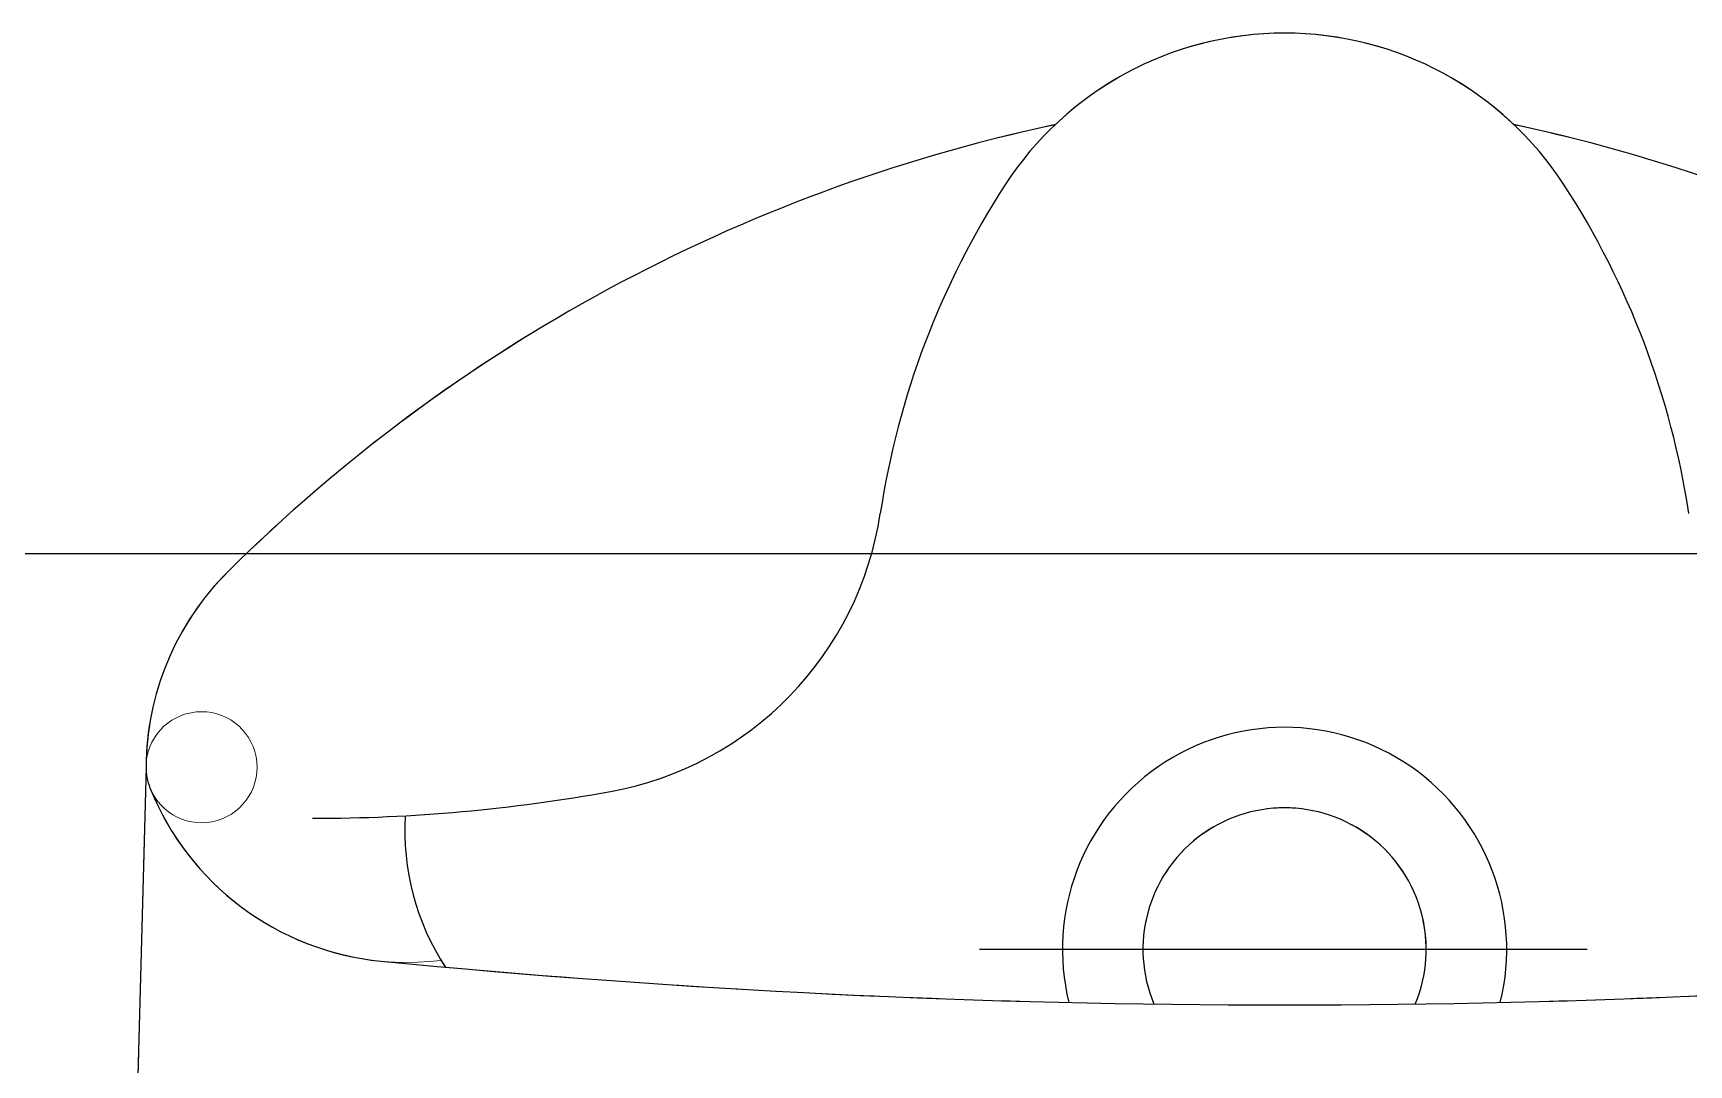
# Model space of a CAD drawing. Header units: millimetres. Extents: x 2148 to 2681, y 758 to 986.
# Drawn here: x 2192.5921 to 2192.7909, y 881.3112 to 881.435 of the extents above; entities that cross this region are included whole.
import ezdxf

# ---------------------------------------------------------------- set-up
doc = ezdxf.new("R2010")
doc.units = ezdxf.units.MM
doc.linetypes.add('CENTER2', pattern=[28.575000000000003, 19.05, -3.175, 3.175, -3.175])
for name, color, linetype in [('0.1', 193, 'Continuous'), ('0.4', 121, 'Continuous'), ('S_GRID LINES', 252, 'Continuous')]:
    doc.layers.add(name, color=color, linetype=linetype)

msp = doc.modelspace()

# ---------------------------------------------------------------- linework, layer by layer
at = {"layer": '0.1'}
for p, q in [((2192.605691055529, 881.3469312109079, -1.522735120270907e-08), (2192.602423037354, 881.2250162032284, -1.522468692941778e-08)), ((2192.605691055529, 881.3469312109079, -1.522735120270907e-08), (2192.602423037354, 881.2250162032284, -1.522468692941778e-08)), ((2192.605691055529, 881.3469312109079, -1.522735120270907e-08), (2192.602423037354, 881.2250162032284, -1.522468692941778e-08)), ((2192.605691055529, 881.3469312109079, -1.522735120270907e-08), (2192.602423037354, 881.2250162032284, -1.522468692941778e-08)), ((2192.605691055529, 881.3469312109079, -1.522735120270907e-08), (2192.602423037354, 881.2250162032284, -1.522468692941778e-08)), ((2192.605691055529, 881.3469312109079, -1.522735120270907e-08), (2192.602423037354, 881.2250162032284, -1.522468692941778e-08)), ((2192.605691055529, 881.3469312109079, -1.522735120270907e-08), (2192.602423037354, 881.2250162032284, -1.522468692941778e-08)), ((2192.605691055529, 881.3469312109079, -1.522735120270907e-08), (2192.602423037354, 881.2250162032284, -1.522468692941778e-08)), ((2192.605691055529, 881.3469312109079, -1.522735120270907e-08), (2192.602423037354, 881.2250162032284, -1.522468692941778e-08)), ((2192.605691055529, 881.3469312109079, -1.522735120270907e-08), (2192.602423037354, 881.2250162032284, -1.522468692941778e-08)), ((2192.778682548344, 881.3250159532178, -1.536802388341731e-08), (2192.705750547139, 881.3250159532178, -1.530871675360835e-08)), ((2192.778682548344, 881.3250159532178, -1.536802388341731e-08), (2192.705750547139, 881.3250159532178, -1.530871675360835e-08)), ((2192.778682548344, 881.3250159532178, -1.536802388341731e-08), (2192.705750547139, 881.3250159532178, -1.530871675360835e-08)), ((2192.778682548344, 881.3250159532178, -1.536802388341731e-08), (2192.705750547139, 881.3250159532178, -1.530871675360835e-08)), ((2192.778682548344, 881.3250159532178, -1.536802388341731e-08), (2192.705750547139, 881.3250159532178, -1.530871675360835e-08)), ((2192.778682548344, 881.3250159532178, -1.536802388341731e-08), (2192.705750547139, 881.3250159532178, -1.530871675360835e-08)), ((2192.778682548344, 881.3250159532178, -1.536802388341731e-08), (2192.705750547139, 881.3250159532178, -1.530871675360835e-08)), ((2192.778682548344, 881.3250159532178, -1.536802388341731e-08), (2192.705750547139, 881.3250159532178, -1.530871675360835e-08)), ((2192.778682548344, 881.3250159532178, -1.536802388341731e-08), (2192.705750547139, 881.3250159532178, -1.530871675360835e-08)), ((2192.778682548344, 881.3250159532178, -1.536802388341731e-08), (2192.705750547139, 881.3250159532178, -1.530871675360835e-08))]:
    msp.add_line(p, q, dxfattribs=at)
for centre, radius, start, end in [((2192.7423567436, 881.3950157782087, 1.767813281836418e-06), 0.03999989999899999, 32.95790810857712, 147.0420918914229), ((2192.7423567436, 881.3950157782087, 1.767813281836418e-06), 0.03999989999899999, 32.95790810857712, 147.0420918914229), ((2192.7423567436, 881.3950157782087, 1.767813281836418e-06), 0.03999989999899999, 32.95790810857712, 147.0420918914229), ((2192.7423567436, 881.3950157782087, 1.767813281836418e-06), 0.03999989999899999, 32.95790810857712, 147.0420918914229), ((2192.7423567436, 881.3950157782087, 1.767813281836418e-06), 0.03999989999899999, 32.95790810857712, 147.0420918914229), ((2192.7423567436, 881.3950157782087, 1.767813281836418e-06), 0.03999989999899999, 32.95790810857712, 147.0420918914229), ((2192.7423567436, 881.3950157782087, 1.767813281836418e-06), 0.03999989999899999, 32.95790810857712, 147.0420918914229), ((2192.7423567436, 881.3950157782087, 1.767813281836418e-06), 0.03999989999899999, 32.95790810857712, 147.0420918914229), ((2192.7423567436, 881.3950157782087, 1.767813281836418e-06), 0.03999989999899999, 32.95790810857712, 147.0420918914229), ((2192.7423567436, 881.3950157782087, 1.767813281836418e-06), 0.03999989999899999, 32.95790810857712, 147.0420918914229), ((2192.756380120957, 881.2283819953293, 1.767813281836419e-06), 0.1999994999949999, 102.1429334334428, 134.7601460619182), ((2192.756380120957, 881.2283819953293, 1.767813281836419e-06), 0.1999994999949999, 102.1429334334428, 134.7601460619182), ((2192.756380120957, 881.2283819953293, 1.767813281836419e-06), 0.1999994999949999, 102.1429334334428, 134.7601460619182), ((2192.756380120957, 881.2283819953293, 1.767813281836419e-06), 0.1999994999949999, 102.1429334334428, 134.7601460619182), ((2192.756380120957, 881.2283819953293, 1.767813281836419e-06), 0.1999994999949999, 102.1429334334428, 134.7601460619182), ((2192.756380120957, 881.2283819953293, 1.767813281836419e-06), 0.1999994999949999, 102.1429334334428, 134.7601460619182), ((2192.756380120957, 881.2283819953293, 1.767813281836419e-06), 0.1999994999949999, 102.1429334334428, 134.7601460619182), ((2192.756380120957, 881.2283819953293, 1.767813281836419e-06), 0.1999994999949999, 102.1429334334428, 134.7601460619182), ((2192.756380120957, 881.2283819953293, 1.767813281836419e-06), 0.1999994999949999, 102.1429334334428, 134.7601460619182), ((2192.756380120957, 881.2283819953293, 1.767813281836419e-06), 0.1999994999949999, 102.1429334334428, 134.7601460619182), ((2192.7423567436, 881.2935568916288, 1.767813281836419e-06), 0.1333329999966708, 101.9264656363215, 102.1429334334428), ((2192.7423567436, 881.2935568916288, 1.767813281836419e-06), 0.1333329999966708, 101.9264656363215, 102.1429334334428), ((2192.7423567436, 881.2935568916288, 1.767813281836419e-06), 0.1333329999966708, 101.9264656363215, 102.1429334334428), ((2192.7423567436, 881.2935568916288, 1.767813281836419e-06), 0.1333329999966708, 101.9264656363215, 102.1429334334428), ((2192.7423567436, 881.2935568916288, 1.767813281836419e-06), 0.1333329999966708, 101.9264656363215, 102.1429334334428), ((2192.7423567436, 881.2935568916288, 1.767813281836419e-06), 0.1333329999966708, 101.9264656363215, 102.1429334334428), ((2192.7423567436, 881.2935568916288, 1.767813281836419e-06), 0.1333329999966708, 101.9264656363215, 102.1429334334428), ((2192.7423567436, 881.2935568916288, 1.767813281836419e-06), 0.1333329999966708, 101.9264656363215, 102.1429334334428), ((2192.7423567436, 881.2935568916288, 1.767813281836419e-06), 0.1333329999966708, 101.9264656363215, 102.1429334334428), ((2192.7423567436, 881.2935568916288, 1.767813281836419e-06), 0.1333329999966708, 101.9264656363215, 102.1429334334428), ((2192.7423567436, 881.2935568916288, 1.767813281836419e-06), 0.1333329999966708, 77.85706656655718, 78.07353436367852), ((2192.7423567436, 881.2935568916288, 1.767813281836419e-06), 0.1333329999966708, 77.85706656655718, 78.07353436367852), ((2192.7423567436, 881.2935568916288, 1.767813281836419e-06), 0.1333329999966708, 77.85706656655718, 78.07353436367852), ((2192.7423567436, 881.2935568916288, 1.767813281836419e-06), 0.1333329999966708, 77.85706656655718, 78.07353436367852), ((2192.7423567436, 881.2935568916288, 1.767813281836419e-06), 0.1333329999966708, 77.85706656655718, 78.07353436367852), ((2192.7423567436, 881.2935568916288, 1.767813281836419e-06), 0.1333329999966708, 77.85706656655718, 78.07353436367852), ((2192.7423567436, 881.2935568916288, 1.767813281836419e-06), 0.1333329999966708, 77.85706656655718, 78.07353436367852), ((2192.7423567436, 881.2935568916288, 1.767813281836419e-06), 0.1333329999966708, 77.85706656655718, 78.07353436367852), ((2192.7423567436, 881.2935568916288, 1.767813281836419e-06), 0.1333329999966708, 77.85706656655718, 78.07353436367852), ((2192.7423567436, 881.2935568916288, 1.767813281836419e-06), 0.1333329999966708, 77.85706656655718, 78.07353436367852), ((2192.728333366229, 881.2283819953293, 1.767813281836419e-06), 0.1999994999949999, 45.23985393808178, 77.85706656655718), ((2192.728333366229, 881.2283819953293, 1.767813281836419e-06), 0.1999994999949999, 45.23985393808178, 77.85706656655718), ((2192.728333366229, 881.2283819953293, 1.767813281836419e-06), 0.1999994999949999, 45.23985393808178, 77.85706656655718), ((2192.728333366229, 881.2283819953293, 1.767813281836419e-06), 0.1999994999949999, 45.23985393808178, 77.85706656655718), ((2192.728333366229, 881.2283819953293, 1.767813281836419e-06), 0.1999994999949999, 45.23985393808178, 77.85706656655718), ((2192.728333366229, 881.2283819953293, 1.767813281836419e-06), 0.1999994999949999, 45.23985393808178, 77.85706656655718), ((2192.728333366229, 881.2283819953293, 1.767813281836419e-06), 0.1999994999949999, 45.23985393808178, 77.85706656655718), ((2192.728333366229, 881.2283819953293, 1.767813281836419e-06), 0.1999994999949999, 45.23985393808178, 77.85706656655718), ((2192.728333366229, 881.2283819953293, 1.767813281836419e-06), 0.1999994999949999, 45.23985393808178, 77.85706656655718), ((2192.728333366229, 881.2283819953293, 1.767813281836419e-06), 0.1999994999949999, 45.23985393808178, 77.85706656655718), ((2192.792700845117, 881.3623744938953, 1.767813281836419e-06), 0.09999974999749997, 147.0420918914229, 171.3901035833377), ((2192.792700845117, 881.3623744938953, 1.767813281836419e-06), 0.09999974999749997, 147.0420918914229, 171.3901035833377), ((2192.792700845117, 881.3623744938953, 1.767813281836419e-06), 0.09999974999749997, 147.0420918914229, 171.3901035833377), ((2192.792700845117, 881.3623744938953, 1.767813281836419e-06), 0.09999974999749997, 147.0420918914229, 171.3901035833377), ((2192.792700845117, 881.3623744938953, 1.767813281836419e-06), 0.09999974999749997, 147.0420918914229, 171.3901035833377), ((2192.792700845117, 881.3623744938953, 1.767813281836419e-06), 0.09999974999749997, 147.0420918914229, 171.3901035833377), ((2192.792700845117, 881.3623744938953, 1.767813281836419e-06), 0.09999974999749997, 147.0420918914229, 171.3901035833377), ((2192.792700845117, 881.3623744938953, 1.767813281836419e-06), 0.09999974999749997, 147.0420918914229, 171.3901035833377), ((2192.792700845117, 881.3623744938953, 1.767813281836419e-06), 0.09999974999749997, 147.0420918914229, 171.3901035833377), ((2192.792700845117, 881.3623744938953, 1.767813281836419e-06), 0.09999974999749997, 147.0420918914229, 171.3901035833377), ((2192.692012642069, 881.3623744938958, 1.767813281836418e-06), 0.09999974999749997, 8.609896416662309, 32.95790810857712), ((2192.692012642069, 881.3623744938958, 1.767813281836418e-06), 0.09999974999749997, 8.609896416662309, 32.95790810857712), ((2192.692012642069, 881.3623744938958, 1.767813281836418e-06), 0.09999974999749997, 8.609896416662309, 32.95790810857712), ((2192.692012642069, 881.3623744938958, 1.767813281836418e-06), 0.09999974999749997, 8.609896416662309, 32.95790810857712), ((2192.692012642069, 881.3623744938958, 1.767813281836418e-06), 0.09999974999749997, 8.609896416662309, 32.95790810857712), ((2192.692012642069, 881.3623744938958, 1.767813281836418e-06), 0.09999974999749997, 8.609896416662309, 32.95790810857712), ((2192.692012642069, 881.3623744938958, 1.767813281836418e-06), 0.09999974999749997, 8.609896416662309, 32.95790810857712), ((2192.692012642069, 881.3623744938958, 1.767813281836418e-06), 0.09999974999749997, 8.609896416662309, 32.95790810857712), ((2192.692012642069, 881.3623744938958, 1.767813281836418e-06), 0.09999974999749997, 8.609896416662309, 32.95790810857712), ((2192.692012642069, 881.3623744938958, 1.767813281836418e-06), 0.09999974999749997, 8.609896416662309, 32.95790810857712), ((2192.654278915894, 881.3833332989158, 1.767813281836419e-06), 0.03999989999899999, 280.2928170142474, 351.3901035833377), ((2192.654278915894, 881.3833332989158, 1.767813281836419e-06), 0.03999989999899999, 280.2928170142474, 351.3901035833377), ((2192.654278915894, 881.3833332989158, 1.767813281836419e-06), 0.03999989999899999, 280.2928170142474, 351.3901035833377), ((2192.654278915894, 881.3833332989158, 1.767813281836419e-06), 0.03999989999899999, 280.2928170142474, 351.3901035833377), ((2192.654278915894, 881.3833332989158, 1.767813281836419e-06), 0.03999989999899999, 280.2928170142474, 351.3901035833377), ((2192.654278915894, 881.3833332989158, 1.767813281836419e-06), 0.03999989999899999, 280.2928170142474, 351.3901035833377), ((2192.654278915894, 881.3833332989158, 1.767813281836419e-06), 0.03999989999899999, 280.2928170142474, 351.3901035833377), ((2192.654278915894, 881.3833332989158, 1.767813281836419e-06), 0.03999989999899999, 280.2928170142474, 351.3901035833377), ((2192.654278915894, 881.3833332989158, 1.767813281836419e-06), 0.03999989999899999, 280.2928170142474, 351.3901035833377), ((2192.654278915894, 881.3833332989158, 1.767813281836419e-06), 0.03999989999899999, 280.2928170142474, 351.3901035833377), ((2192.639023668593, 881.3467251488031, 1.767813281836419e-06), 0.03333324999916666, 134.7601460619182, 180), ((2192.639023668593, 881.3467251488031, 1.767813281836419e-06), 0.03333324999916666, 134.7601460619182, 180), ((2192.639023668593, 881.3467251488031, 1.767813281836419e-06), 0.03333324999916666, 134.7601460619182, 180), ((2192.639023668593, 881.3467251488031, 1.767813281836419e-06), 0.03333324999916666, 134.7601460619182, 180), ((2192.639023668593, 881.3467251488031, 1.767813281836419e-06), 0.03333324999916666, 134.7601460619182, 180), ((2192.639023668593, 881.3467251488031, 1.767813281836419e-06), 0.03333324999916666, 134.7601460619182, 180), ((2192.639023668593, 881.3467251488031, 1.767813281836419e-06), 0.03333324999916666, 134.7601460619182, 180), ((2192.639023668593, 881.3467251488031, 1.767813281836419e-06), 0.03333324999916666, 134.7601460619182, 180), ((2192.639023668593, 881.3467251488031, 1.767813281836419e-06), 0.03333324999916666, 134.7601460619182, 180), ((2192.639023668593, 881.3467251488031, 1.767813281836419e-06), 0.03333324999916666, 134.7601460619182, 180), ((2192.7423567436, 881.325015953218, 1.767813281836418e-06), 0.02666659999933333, 346.1859408485906, 193.8140591514094), ((2192.7423567436, 881.325015953218, 1.767813281836418e-06), 0.02666659999933333, 346.1859408485906, 193.8140591514094), ((2192.7423567436, 881.325015953218, 1.767813281836418e-06), 0.02666659999933333, 346.1859408485906, 193.8140591514094), ((2192.7423567436, 881.325015953218, 1.767813281836418e-06), 0.02666659999933333, 346.1859408485906, 193.8140591514094), ((2192.7423567436, 881.325015953218, 1.767813281836418e-06), 0.02666659999933333, 346.1859408485906, 193.8140591514094), ((2192.7423567436, 881.325015953218, 1.767813281836418e-06), 0.02666659999933333, 346.1859408485906, 193.8140591514094), ((2192.7423567436, 881.325015953218, 1.767813281836418e-06), 0.02666659999933333, 346.1859408485906, 193.8140591514094), ((2192.7423567436, 881.325015953218, 1.767813281836418e-06), 0.02666659999933333, 346.1859408485906, 193.8140591514094), ((2192.7423567436, 881.325015953218, 1.767813281836418e-06), 0.02666659999933333, 346.1859408485906, 193.8140591514094), ((2192.7423567436, 881.325015953218, 1.767813281836418e-06), 0.02666659999933333, 346.1859408485906, 193.8140591514094), ((2192.612357578148, 881.3468899984869, 1.767813281836419e-06), 0.006666649999833332, 179.645802206505, 201.7947486951711), ((2192.612357578148, 881.3468899984869, 1.767813281836419e-06), 0.006666649999833332, 179.645802206505, 201.7947486951711), ((2192.612357578148, 881.3468899984869, 1.767813281836419e-06), 0.006666649999833332, 179.645802206505, 201.7947486951711), ((2192.612357578148, 881.3468899984869, 1.767813281836419e-06), 0.006666649999833332, 179.645802206505, 201.7947486951711), ((2192.612357578148, 881.3468899984869, 1.767813281836419e-06), 0.006666649999833332, 179.645802206505, 201.7947486951711), ((2192.612357578148, 881.3468899984869, 1.767813281836419e-06), 0.006666649999833332, 179.645802206505, 201.7947486951711), ((2192.612357578148, 881.3468899984869, 1.767813281836419e-06), 0.006666649999833332, 179.645802206505, 201.7947486951711), ((2192.612357578148, 881.3468899984869, 1.767813281836419e-06), 0.006666649999833332, 179.645802206505, 201.7947486951711), ((2192.612357578148, 881.3468899984869, 1.767813281836419e-06), 0.006666649999833332, 179.645802206505, 201.7947486951711), ((2192.612357578148, 881.3468899984869, 1.767813281836419e-06), 0.006666649999833332, 179.645802206505, 201.7947486951711), ((2192.637118045832, 881.3567908466786, 1.767813281836418e-06), 0.03333324999916666, 201.7947486951711, 264.4420803729362), ((2192.637118045832, 881.3567908466786, 1.767813281836418e-06), 0.03333324999916666, 201.7947486951711, 264.4420803729362), ((2192.637118045832, 881.3567908466786, 1.767813281836418e-06), 0.03333324999916666, 201.7947486951711, 264.4420803729362), ((2192.637118045832, 881.3567908466786, 1.767813281836418e-06), 0.03333324999916666, 201.7947486951711, 264.4420803729362), ((2192.637118045832, 881.3567908466786, 1.767813281836418e-06), 0.03333324999916666, 201.7947486951711, 264.4420803729362), ((2192.637118045832, 881.3567908466786, 1.767813281836418e-06), 0.03333324999916666, 201.7947486951711, 264.4420803729362), ((2192.637118045832, 881.3567908466786, 1.767813281836418e-06), 0.03333324999916666, 201.7947486951711, 264.4420803729362), ((2192.637118045832, 881.3567908466786, 1.767813281836418e-06), 0.03333324999916666, 201.7947486951711, 264.4420803729362), ((2192.637118045832, 881.3567908466786, 1.767813281836418e-06), 0.03333324999916666, 201.7947486951711, 264.4420803729362), ((2192.637118045832, 881.3567908466786, 1.767813281836418e-06), 0.03333324999916666, 201.7947486951711, 264.4420803729362), ((2192.625690368596, 881.5407580967145, 1.767813281836419e-06), 0.1999994999949999, 270, 280.2928170142474), ((2192.625690368596, 881.5407580967145, 1.767813281836419e-06), 0.1999994999949999, 270, 280.2928170142474), ((2192.625690368596, 881.5407580967145, 1.767813281836419e-06), 0.1999994999949999, 270, 280.2928170142474), ((2192.625690368596, 881.5407580967145, 1.767813281836419e-06), 0.1999994999949999, 270, 280.2928170142474), ((2192.625690368596, 881.5407580967145, 1.767813281836419e-06), 0.1999994999949999, 270, 280.2928170142474), ((2192.625690368596, 881.5407580967145, 1.767813281836419e-06), 0.1999994999949999, 270, 280.2928170142474), ((2192.625690368596, 881.5407580967145, 1.767813281836419e-06), 0.1999994999949999, 270, 280.2928170142474), ((2192.625690368596, 881.5407580967145, 1.767813281836419e-06), 0.1999994999949999, 270, 280.2928170142474), ((2192.625690368596, 881.5407580967145, 1.767813281836419e-06), 0.1999994999949999, 270, 280.2928170142474), ((2192.625690368596, 881.5407580967145, 1.767813281836419e-06), 0.1999994999949999, 270, 280.2928170142474), ((2192.666749919032, 881.3392880844036, 1.767813281836419e-06), 0.02999992499924999, 176.5994620843722, 213.1383205242396), ((2192.666749919032, 881.3392880844036, 1.767813281836419e-06), 0.02999992499924999, 176.5994620843722, 213.1383205242396), ((2192.666749919032, 881.3392880844036, 1.767813281836419e-06), 0.02999992499924999, 176.5994620843722, 213.1383205242396), ((2192.666749919032, 881.3392880844036, 1.767813281836419e-06), 0.02999992499924999, 176.5994620843722, 213.1383205242396), ((2192.666749919032, 881.3392880844036, 1.767813281836419e-06), 0.02999992499924999, 176.5994620843722, 213.1383205242396), ((2192.666749919032, 881.3392880844036, 1.767813281836419e-06), 0.02999992499924999, 176.5994620843722, 213.1383205242396), ((2192.666749919032, 881.3392880844036, 1.767813281836419e-06), 0.02999992499924999, 176.5994620843722, 213.1383205242396), ((2192.666749919032, 881.3392880844036, 1.767813281836419e-06), 0.02999992499924999, 176.5994620843722, 213.1383205242396), ((2192.666749919032, 881.3392880844036, 1.767813281836419e-06), 0.02999992499924999, 176.5994620843722, 213.1383205242396), ((2192.666749919032, 881.3392880844036, 1.767813281836419e-06), 0.02999992499924999, 176.5994620843722, 213.1383205242396), ((2192.7423567436, 881.325015953218, 1.767813281836418e-06), 0.016999957499575, 337.3130539478161, 202.6869460521839), ((2192.7423567436, 881.325015953218, 1.767813281836418e-06), 0.016999957499575, 337.3130539478161, 202.6869460521839), ((2192.7423567436, 881.325015953218, 1.767813281836418e-06), 0.016999957499575, 337.3130539478161, 202.6869460521839), ((2192.7423567436, 881.325015953218, 1.767813281836418e-06), 0.016999957499575, 337.3130539478161, 202.6869460521839), ((2192.7423567436, 881.325015953218, 1.767813281836418e-06), 0.016999957499575, 337.3130539478161, 202.6869460521839), ((2192.7423567436, 881.325015953218, 1.767813281836418e-06), 0.016999957499575, 337.3130539478161, 202.6869460521839), ((2192.7423567436, 881.325015953218, 1.767813281836418e-06), 0.016999957499575, 337.3130539478161, 202.6869460521839), ((2192.7423567436, 881.325015953218, 1.767813281836418e-06), 0.016999957499575, 337.3130539478161, 202.6869460521839), ((2192.7423567436, 881.325015953218, 1.767813281836418e-06), 0.016999957499575, 337.3130539478161, 202.6869460521839), ((2192.7423567436, 881.325015953218, 1.767813281836418e-06), 0.016999957499575, 337.3130539478161, 202.6869460521839), ((2192.7423567436, 882.4382761723388, 1.767813281836419e-06), 1.119926869123743, 264.4420803729362, 275.5579196270638), ((2192.7423567436, 882.4382761723388, 1.767813281836419e-06), 1.119926869123743, 264.4420803729362, 275.5579196270638), ((2192.7423567436, 882.4382761723388, 1.767813281836419e-06), 1.119926869123743, 264.4420803729362, 275.5579196270638), ((2192.7423567436, 882.4382761723388, 1.767813281836419e-06), 1.119926869123743, 264.4420803729362, 275.5579196270638), ((2192.7423567436, 882.4382761723388, 1.767813281836419e-06), 1.119926869123743, 264.4420803729362, 275.5579196270638), ((2192.7423567436, 882.4382761723388, 1.767813281836419e-06), 1.119926869123743, 264.4420803729362, 275.5579196270638), ((2192.7423567436, 882.4382761723388, 1.767813281836419e-06), 1.119926869123743, 264.4420803729362, 275.5579196270638), ((2192.7423567436, 882.4382761723388, 1.767813281836419e-06), 1.119926869123743, 264.4420803729362, 275.5579196270638), ((2192.7423567436, 882.4382761723388, 1.767813281836419e-06), 1.119926869123743, 264.4420803729362, 275.5579196270638), ((2192.7423567436, 882.4382761723388, 1.767813281836419e-06), 1.119926869123743, 264.4420803729362, 275.5579196270638)]:
    msp.add_arc(centre, radius, start, end, dxfattribs=at)
at = {"layer": '0.4', "color": 193, "lineweight": 0, "ltscale": 0.5}
for p, q in [((2192.605691055529, 881.3469312109079, -1.522735120270907e-08), (2192.602423037354, 881.2250162032284, -1.522468692941778e-08)), ((2192.605691055529, 881.3469312109079, -1.522735120270907e-08), (2192.602423037354, 881.2250162032284, -1.522468692941778e-08)), ((2192.605691055529, 881.3469312109079, -1.522735120270907e-08), (2192.602423037354, 881.2250162032284, -1.522468692941778e-08)), ((2192.605691055529, 881.3469312109079, -1.522735120270907e-08), (2192.602423037354, 881.2250162032284, -1.522468692941778e-08)), ((2192.605691055529, 881.3469312109079, -1.522735120270907e-08), (2192.602423037354, 881.2250162032284, -1.522468692941778e-08)), ((2192.605691055529, 881.3469312109079, -1.522735120270907e-08), (2192.602423037354, 881.2250162032284, -1.522468692941778e-08)), ((2192.605691055529, 881.3469312109079, -1.522735120270907e-08), (2192.602423037354, 881.2250162032284, -1.522468692941778e-08)), ((2192.605691055529, 881.3469312109079, -1.522735120270907e-08), (2192.602423037354, 881.2250162032284, -1.522468692941778e-08)), ((2192.605691055529, 881.3469312109079, -1.522735120270907e-08), (2192.602423037354, 881.2250162032284, -1.522468692941778e-08)), ((2192.605691055529, 881.3469312109079, -1.522735120270907e-08), (2192.602423037354, 881.2250162032284, -1.522468692941778e-08)), ((2192.725356786099, 881.3250159532178, -1.532466023163978e-08), (2192.7593567011, 881.3250159532178, -1.535230841541726e-08)), ((2192.725356786099, 881.3250159532178, -1.532466023163978e-08), (2192.7593567011, 881.3250159532178, -1.535230841541726e-08)), ((2192.725356786099, 881.3250159532178, -1.532466023163978e-08), (2192.7593567011, 881.3250159532178, -1.535230841541726e-08)), ((2192.725356786099, 881.3250159532178, -1.532466023163978e-08), (2192.7593567011, 881.3250159532178, -1.535230841541726e-08)), ((2192.725356786099, 881.3250159532178, -1.532466023163978e-08), (2192.7593567011, 881.3250159532178, -1.535230841541726e-08)), ((2192.725356786099, 881.3250159532178, -1.532466023163978e-08), (2192.7593567011, 881.3250159532178, -1.535230841541726e-08)), ((2192.725356786099, 881.3250159532178, -1.532466023163978e-08), (2192.7593567011, 881.3250159532178, -1.535230841541726e-08)), ((2192.725356786099, 881.3250159532178, -1.532466023163978e-08), (2192.7593567011, 881.3250159532178, -1.535230841541726e-08)), ((2192.725356786099, 881.3250159532178, -1.532466023163978e-08), (2192.7593567011, 881.3250159532178, -1.535230841541726e-08)), ((2192.725356786099, 881.3250159532178, -1.532466023163978e-08), (2192.7593567011, 881.3250159532178, -1.535230841541726e-08))]:
    msp.add_line(p, q, dxfattribs=at)
for centre, radius, start, end in [((2192.7423567436, 881.3950157782087, 1.767813281836418e-06), 0.03999989999900343, 46.46142057375373, 133.5385794262463), ((2192.7423567436, 881.3950157782087, 1.767813281836418e-06), 0.03999989999900343, 46.46142057375373, 133.5385794262463), ((2192.7423567436, 881.3950157782087, 1.767813281836418e-06), 0.03999989999900343, 46.46142057375373, 133.5385794262463), ((2192.7423567436, 881.3950157782087, 1.767813281836418e-06), 0.03999989999900343, 46.46142057375373, 133.5385794262463), ((2192.7423567436, 881.3950157782087, 1.767813281836418e-06), 0.03999989999900343, 46.46142057375373, 133.5385794262463), ((2192.7423567436, 881.3950157782087, 1.767813281836418e-06), 0.03999989999900343, 46.46142057375373, 133.5385794262463), ((2192.7423567436, 881.3950157782087, 1.767813281836418e-06), 0.03999989999900343, 46.46142057375373, 133.5385794262463), ((2192.7423567436, 881.3950157782087, 1.767813281836418e-06), 0.03999989999900343, 46.46142057375373, 133.5385794262463), ((2192.7423567436, 881.3950157782087, 1.767813281836418e-06), 0.03999989999900343, 46.46142057375373, 133.5385794262463), ((2192.7423567436, 881.3950157782087, 1.767813281836418e-06), 0.03999989999900343, 46.46142057375373, 133.5385794262463), ((2192.756380120957, 881.2283819953293, 1.767813281836419e-06), 0.1999994999949851, 101.9984734764744, 134.7601460619182), ((2192.756380120957, 881.2283819953293, 1.767813281836419e-06), 0.1999994999949851, 101.9984734764744, 134.7601460619182), ((2192.756380120957, 881.2283819953293, 1.767813281836419e-06), 0.1999994999949851, 101.9984734764744, 134.7601460619182), ((2192.756380120957, 881.2283819953293, 1.767813281836419e-06), 0.1999994999949851, 101.9984734764744, 134.7601460619182), ((2192.756380120957, 881.2283819953293, 1.767813281836419e-06), 0.1999994999949851, 101.9984734764744, 134.7601460619182), ((2192.756380120957, 881.2283819953293, 1.767813281836419e-06), 0.1999994999949851, 101.9984734764744, 134.7601460619182), ((2192.756380120957, 881.2283819953293, 1.767813281836419e-06), 0.1999994999949851, 101.9984734764744, 134.7601460619182), ((2192.756380120957, 881.2283819953293, 1.767813281836419e-06), 0.1999994999949851, 101.9984734764744, 134.7601460619182), ((2192.756380120957, 881.2283819953293, 1.767813281836419e-06), 0.1999994999949851, 101.9984734764744, 134.7601460619182), ((2192.756380120957, 881.2283819953293, 1.767813281836419e-06), 0.1999994999949851, 101.9984734764744, 134.7601460619182), ((2192.728333366229, 881.2283819953293, 1.767813281836419e-06), 0.199999499995015, 45.23985393808178, 78.00152652352564), ((2192.728333366229, 881.2283819953293, 1.767813281836419e-06), 0.199999499995015, 45.23985393808178, 78.00152652352564), ((2192.728333366229, 881.2283819953293, 1.767813281836419e-06), 0.199999499995015, 45.23985393808178, 78.00152652352564), ((2192.728333366229, 881.2283819953293, 1.767813281836419e-06), 0.199999499995015, 45.23985393808178, 78.00152652352564), ((2192.728333366229, 881.2283819953293, 1.767813281836419e-06), 0.199999499995015, 45.23985393808178, 78.00152652352564), ((2192.728333366229, 881.2283819953293, 1.767813281836419e-06), 0.199999499995015, 45.23985393808178, 78.00152652352564), ((2192.728333366229, 881.2283819953293, 1.767813281836419e-06), 0.199999499995015, 45.23985393808178, 78.00152652352564), ((2192.728333366229, 881.2283819953293, 1.767813281836419e-06), 0.199999499995015, 45.23985393808178, 78.00152652352564), ((2192.728333366229, 881.2283819953293, 1.767813281836419e-06), 0.199999499995015, 45.23985393808178, 78.00152652352564), ((2192.728333366229, 881.2283819953293, 1.767813281836419e-06), 0.199999499995015, 45.23985393808178, 78.00152652352564), ((2192.639023668593, 881.3467251488031, 1.767813281836419e-06), 0.03333324999917908, 134.7601460619182, 179.645802206505), ((2192.639023668593, 881.3467251488031, 1.767813281836419e-06), 0.03333324999917908, 134.7601460619182, 179.645802206505), ((2192.639023668593, 881.3467251488031, 1.767813281836419e-06), 0.03333324999917908, 134.7601460619182, 179.645802206505), ((2192.639023668593, 881.3467251488031, 1.767813281836419e-06), 0.03333324999917908, 134.7601460619182, 179.645802206505), ((2192.639023668593, 881.3467251488031, 1.767813281836419e-06), 0.03333324999917908, 134.7601460619182, 179.645802206505), ((2192.639023668593, 881.3467251488031, 1.767813281836419e-06), 0.03333324999917908, 134.7601460619182, 179.645802206505), ((2192.639023668593, 881.3467251488031, 1.767813281836419e-06), 0.03333324999917908, 134.7601460619182, 179.645802206505), ((2192.639023668593, 881.3467251488031, 1.767813281836419e-06), 0.03333324999917908, 134.7601460619182, 179.645802206505), ((2192.639023668593, 881.3467251488031, 1.767813281836419e-06), 0.03333324999917908, 134.7601460619182, 179.645802206505), ((2192.639023668593, 881.3467251488031, 1.767813281836419e-06), 0.03333324999917908, 134.7601460619182, 179.645802206505), ((2192.612357578148, 881.3468899984869, 1.767813281836419e-06), 0.006666649999680728, 201.7947486951711, 180), ((2192.612357578148, 881.3468899984869, 1.767813281836419e-06), 0.006666649999680728, 201.7947486951711, 180), ((2192.612357578148, 881.3468899984869, 1.767813281836419e-06), 0.006666649999680728, 201.7947486951711, 180), ((2192.612357578148, 881.3468899984869, 1.767813281836419e-06), 0.006666649999680728, 201.7947486951711, 180), ((2192.612357578148, 881.3468899984869, 1.767813281836419e-06), 0.006666649999680728, 201.7947486951711, 180), ((2192.612357578148, 881.3468899984869, 1.767813281836419e-06), 0.006666649999680728, 201.7947486951711, 180), ((2192.612357578148, 881.3468899984869, 1.767813281836419e-06), 0.006666649999680728, 201.7947486951711, 180), ((2192.612357578148, 881.3468899984869, 1.767813281836419e-06), 0.006666649999680728, 201.7947486951711, 180), ((2192.612357578148, 881.3468899984869, 1.767813281836419e-06), 0.006666649999680728, 201.7947486951711, 180), ((2192.612357578148, 881.3468899984869, 1.767813281836419e-06), 0.006666649999680728, 201.7947486951711, 180), ((2192.7423567436, 881.325015953218, 1.767813281836418e-06), 0.02666659999934158, 346.1859408485906, 193.8140591514094), ((2192.7423567436, 881.325015953218, 1.767813281836418e-06), 0.02666659999934158, 346.1859408485906, 193.8140591514094), ((2192.7423567436, 881.325015953218, 1.767813281836418e-06), 0.02666659999934158, 346.1859408485906, 193.8140591514094), ((2192.7423567436, 881.325015953218, 1.767813281836418e-06), 0.02666659999934158, 346.1859408485906, 193.8140591514094), ((2192.7423567436, 881.325015953218, 1.767813281836418e-06), 0.02666659999934158, 346.1859408485906, 193.8140591514094), ((2192.7423567436, 881.325015953218, 1.767813281836418e-06), 0.02666659999934158, 346.1859408485906, 193.8140591514094), ((2192.7423567436, 881.325015953218, 1.767813281836418e-06), 0.02666659999934158, 346.1859408485906, 193.8140591514094), ((2192.7423567436, 881.325015953218, 1.767813281836418e-06), 0.02666659999934158, 346.1859408485906, 193.8140591514094), ((2192.7423567436, 881.325015953218, 1.767813281836418e-06), 0.02666659999934158, 346.1859408485906, 193.8140591514094), ((2192.7423567436, 881.325015953218, 1.767813281836418e-06), 0.02666659999934158, 346.1859408485906, 193.8140591514094), ((2192.612357578148, 881.3468899984869, 1.767813281836419e-06), 0.006666649999680727, 180, 201.7947486951711), ((2192.612357578148, 881.3468899984869, 1.767813281836419e-06), 0.006666649999680727, 180, 201.7947486951711), ((2192.612357578148, 881.3468899984869, 1.767813281836419e-06), 0.006666649999680727, 180, 201.7947486951711), ((2192.612357578148, 881.3468899984869, 1.767813281836419e-06), 0.006666649999680727, 180, 201.7947486951711), ((2192.612357578148, 881.3468899984869, 1.767813281836419e-06), 0.006666649999680727, 180, 201.7947486951711), ((2192.612357578148, 881.3468899984869, 1.767813281836419e-06), 0.006666649999680727, 180, 201.7947486951711), ((2192.612357578148, 881.3468899984869, 1.767813281836419e-06), 0.006666649999680727, 180, 201.7947486951711), ((2192.612357578148, 881.3468899984869, 1.767813281836419e-06), 0.006666649999680727, 180, 201.7947486951711), ((2192.612357578148, 881.3468899984869, 1.767813281836419e-06), 0.006666649999680727, 180, 201.7947486951711), ((2192.612357578148, 881.3468899984869, 1.767813281836419e-06), 0.006666649999680727, 180, 201.7947486951711), ((2192.637118045832, 881.3567908466786, 1.767813281836418e-06), 0.03333324999916451, 201.7947486951711, 276.8931762814672), ((2192.637118045832, 881.3567908466786, 1.767813281836418e-06), 0.03333324999916452, 201.7947486951711, 264.4420803729362), ((2192.637118045832, 881.3567908466786, 1.767813281836418e-06), 0.03333324999916451, 201.7947486951711, 276.8931762814672), ((2192.637118045832, 881.3567908466786, 1.767813281836418e-06), 0.03333324999916452, 201.7947486951711, 264.4420803729362), ((2192.637118045832, 881.3567908466786, 1.767813281836418e-06), 0.03333324999916451, 201.7947486951711, 276.8931762814672), ((2192.637118045832, 881.3567908466786, 1.767813281836418e-06), 0.03333324999916452, 201.7947486951711, 264.4420803729362), ((2192.637118045832, 881.3567908466786, 1.767813281836418e-06), 0.03333324999916451, 201.7947486951711, 276.8931762814672), ((2192.637118045832, 881.3567908466786, 1.767813281836418e-06), 0.03333324999916452, 201.7947486951711, 264.4420803729362), ((2192.637118045832, 881.3567908466786, 1.767813281836418e-06), 0.03333324999916451, 201.7947486951711, 276.8931762814672), ((2192.637118045832, 881.3567908466786, 1.767813281836418e-06), 0.03333324999916452, 201.7947486951711, 264.4420803729362), ((2192.637118045832, 881.3567908466786, 1.767813281836418e-06), 0.03333324999916451, 201.7947486951711, 276.8931762814672), ((2192.637118045832, 881.3567908466786, 1.767813281836418e-06), 0.03333324999916452, 201.7947486951711, 264.4420803729362), ((2192.637118045832, 881.3567908466786, 1.767813281836418e-06), 0.03333324999916451, 201.7947486951711, 276.8931762814672), ((2192.637118045832, 881.3567908466786, 1.767813281836418e-06), 0.03333324999916452, 201.7947486951711, 264.4420803729362), ((2192.637118045832, 881.3567908466786, 1.767813281836418e-06), 0.03333324999916451, 201.7947486951711, 276.8931762814672), ((2192.637118045832, 881.3567908466786, 1.767813281836418e-06), 0.03333324999916452, 201.7947486951711, 264.4420803729362), ((2192.637118045832, 881.3567908466786, 1.767813281836418e-06), 0.03333324999916451, 201.7947486951711, 276.8931762814672), ((2192.637118045832, 881.3567908466786, 1.767813281836418e-06), 0.03333324999916452, 201.7947486951711, 264.4420803729362), ((2192.637118045832, 881.3567908466786, 1.767813281836418e-06), 0.03333324999916451, 201.7947486951711, 276.8931762814672), ((2192.637118045832, 881.3567908466786, 1.767813281836418e-06), 0.03333324999916452, 201.7947486951711, 264.4420803729362), ((2192.7423567436, 881.325015953218, 1.767813281836418e-06), 0.0169999574995709, 0, 180), ((2192.7423567436, 881.325015953218, 1.767813281836418e-06), 0.0169999574995709, 0, 180), ((2192.7423567436, 881.325015953218, 1.767813281836418e-06), 0.0169999574995709, 0, 180), ((2192.7423567436, 881.325015953218, 1.767813281836418e-06), 0.0169999574995709, 0, 180), ((2192.7423567436, 881.325015953218, 1.767813281836418e-06), 0.0169999574995709, 0, 180), ((2192.7423567436, 881.325015953218, 1.767813281836418e-06), 0.0169999574995709, 0, 180), ((2192.7423567436, 881.325015953218, 1.767813281836418e-06), 0.0169999574995709, 0, 180), ((2192.7423567436, 881.325015953218, 1.767813281836418e-06), 0.0169999574995709, 0, 180), ((2192.7423567436, 881.325015953218, 1.767813281836418e-06), 0.0169999574995709, 0, 180), ((2192.7423567436, 881.325015953218, 1.767813281836418e-06), 0.0169999574995709, 0, 180), ((2192.7423567436, 882.4382761723388, 1.767813281836419e-06), 1.119926869123687, 264.4420803729362, 275.5579196270638), ((2192.7423567436, 882.4382761723388, 1.767813281836419e-06), 1.119926869123687, 264.4420803729362, 275.5579196270638), ((2192.7423567436, 882.4382761723388, 1.767813281836419e-06), 1.119926869123687, 264.4420803729362, 275.5579196270638), ((2192.7423567436, 882.4382761723388, 1.767813281836419e-06), 1.119926869123687, 264.4420803729362, 275.5579196270638), ((2192.7423567436, 882.4382761723388, 1.767813281836419e-06), 1.119926869123687, 264.4420803729362, 275.5579196270638), ((2192.7423567436, 882.4382761723388, 1.767813281836419e-06), 1.119926869123687, 264.4420803729362, 275.5579196270638), ((2192.7423567436, 882.4382761723388, 1.767813281836419e-06), 1.119926869123687, 264.4420803729362, 275.5579196270638), ((2192.7423567436, 882.4382761723388, 1.767813281836419e-06), 1.119926869123687, 264.4420803729362, 275.5579196270638), ((2192.7423567436, 882.4382761723388, 1.767813281836419e-06), 1.119926869123687, 264.4420803729362, 275.5579196270638), ((2192.7423567436, 882.4382761723388, 1.767813281836419e-06), 1.119926869123687, 264.4420803729362, 275.5579196270638), ((2192.666749919032, 881.3392880844036, 1.767813281836419e-06), 0.0299999249992829, 211.3089605703985, 213.1383205242396), ((2192.666749919032, 881.3392880844036, 1.767813281836419e-06), 0.0299999249992829, 211.3089605703985, 213.1383205242396), ((2192.666749919032, 881.3392880844036, 1.767813281836419e-06), 0.0299999249992829, 211.3089605703985, 213.1383205242396), ((2192.666749919032, 881.3392880844036, 1.767813281836419e-06), 0.0299999249992829, 211.3089605703985, 213.1383205242396), ((2192.666749919032, 881.3392880844036, 1.767813281836419e-06), 0.0299999249992829, 211.3089605703985, 213.1383205242396), ((2192.666749919032, 881.3392880844036, 1.767813281836419e-06), 0.0299999249992829, 211.3089605703985, 213.1383205242396), ((2192.666749919032, 881.3392880844036, 1.767813281836419e-06), 0.0299999249992829, 211.3089605703985, 213.1383205242396), ((2192.666749919032, 881.3392880844036, 1.767813281836419e-06), 0.0299999249992829, 211.3089605703985, 213.1383205242396), ((2192.666749919032, 881.3392880844036, 1.767813281836419e-06), 0.0299999249992829, 211.3089605703985, 213.1383205242396), ((2192.666749919032, 881.3392880844036, 1.767813281836419e-06), 0.0299999249992829, 211.3089605703985, 213.1383205242396), ((2192.7423567436, 882.4382761723388, 1.767813281836419e-06), 1.119926869123687, 264.8397862288841, 268.6750715626566), ((2192.7423567436, 882.4382761723388, 1.767813281836419e-06), 1.119926869123687, 264.8397862288841, 268.6750715626566), ((2192.7423567436, 882.4382761723388, 1.767813281836419e-06), 1.119926869123687, 264.8397862288841, 268.6750715626566), ((2192.7423567436, 882.4382761723388, 1.767813281836419e-06), 1.119926869123687, 264.8397862288841, 268.6750715626566), ((2192.7423567436, 882.4382761723388, 1.767813281836419e-06), 1.119926869123687, 264.8397862288841, 268.6750715626566), ((2192.7423567436, 882.4382761723388, 1.767813281836419e-06), 1.119926869123687, 264.8397862288841, 268.6750715626566), ((2192.7423567436, 882.4382761723388, 1.767813281836419e-06), 1.119926869123687, 264.8397862288841, 268.6750715626566), ((2192.7423567436, 882.4382761723388, 1.767813281836419e-06), 1.119926869123687, 264.8397862288841, 268.6750715626566), ((2192.7423567436, 882.4382761723388, 1.767813281836419e-06), 1.119926869123687, 264.8397862288841, 268.6750715626566), ((2192.7423567436, 882.4382761723388, 1.767813281836419e-06), 1.119926869123687, 264.8397862288841, 268.6750715626566), ((2192.7423567436, 882.4382761723388, 1.767813281836419e-06), 1.119926869123687, 271.3249284373434, 275.1602137711159), ((2192.7423567436, 882.4382761723388, 1.767813281836419e-06), 1.119926869123687, 271.3249284373434, 275.1602137711159), ((2192.7423567436, 882.4382761723388, 1.767813281836419e-06), 1.119926869123687, 271.3249284373434, 275.1602137711159), ((2192.7423567436, 882.4382761723388, 1.767813281836419e-06), 1.119926869123687, 271.3249284373434, 275.1602137711159), ((2192.7423567436, 882.4382761723388, 1.767813281836419e-06), 1.119926869123687, 271.3249284373434, 275.1602137711159), ((2192.7423567436, 882.4382761723388, 1.767813281836419e-06), 1.119926869123687, 271.3249284373434, 275.1602137711159), ((2192.7423567436, 882.4382761723388, 1.767813281836419e-06), 1.119926869123687, 271.3249284373434, 275.1602137711159), ((2192.7423567436, 882.4382761723388, 1.767813281836419e-06), 1.119926869123687, 271.3249284373434, 275.1602137711159), ((2192.7423567436, 882.4382761723388, 1.767813281836419e-06), 1.119926869123687, 271.3249284373434, 275.1602137711159), ((2192.7423567436, 882.4382761723388, 1.767813281836419e-06), 1.119926869123687, 271.3249284373434, 275.1602137711159)]:
    msp.add_arc(centre, radius, start, end, dxfattribs=at)
at = {"layer": 'S_GRID LINES', "linetype": 'CENTER2', "ltscale": 0.2}
for p, q in [((2179.961983618671, 881.3725565072664), (2206.073171065773, 881.3725565072668, -2.164345982145822e-08)), ((2179.96198361867, 881.3725565072594, 1.389891235396117e-09), (2213.949199199626, 881.3725565072513, -2.674202280444465e-08))]:
    msp.add_line(p, q, dxfattribs=at)

doc.saveas('drawing.dxf')
